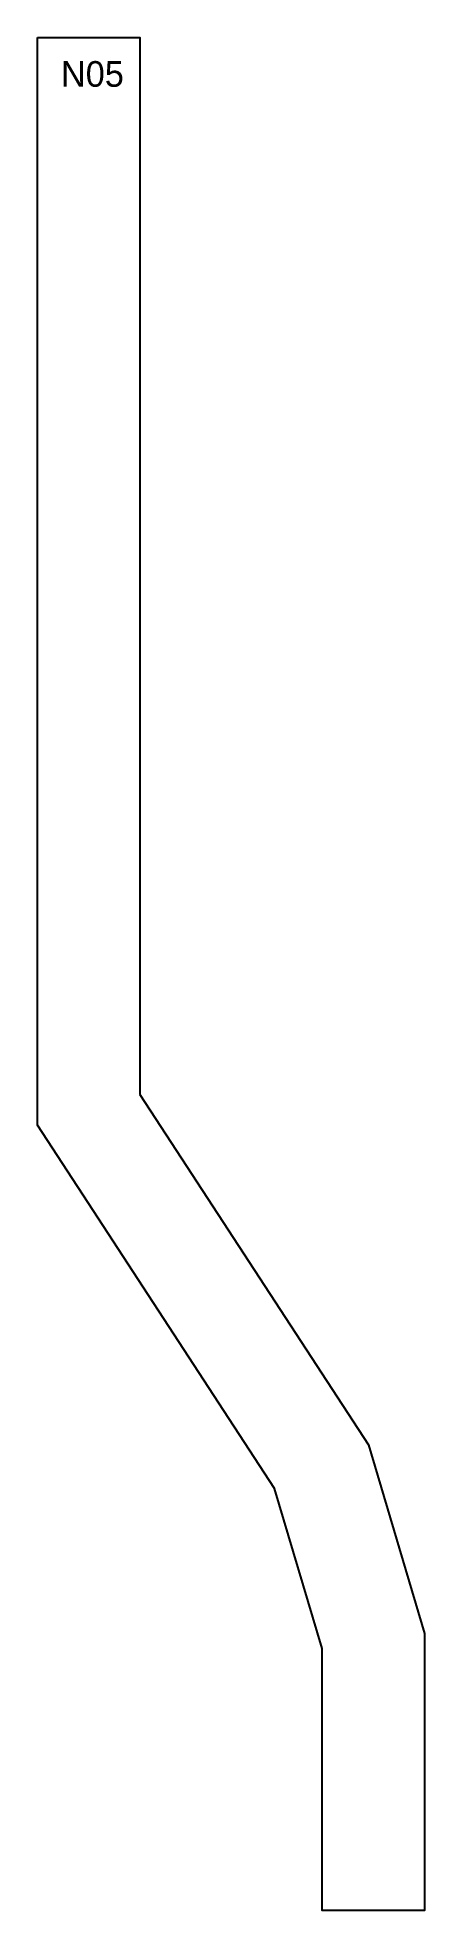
# Model space of a CAD drawing. Header units: millimetres. Extents: x 0 to 76, y 0 to 365.
import ezdxf

# ---------------------------------------------------------------- set-up
doc = ezdxf.new("R2010")
doc.units = ezdxf.units.MM
doc.styles.add('LIST GHÉP ĐIỆN', font='arial.ttf')

msp = doc.modelspace()

# ---------------------------------------------------------------- linework, layer by layer
at = {"color": 8}
msp.add_lwpolyline([(0, 365), (20, 365), (20, 159), (64.57, 90.75), (75.5, 54), (75.5, 0), (55.5, 0), (55.5, 51.09), (46.23, 82.25), (0, 153.05)], close=True, dxfattribs=at)

# ---------------------------------------------------------------- texts
at = {"color": 0, "insert": (4.59, 360.39), "char_height": 5, "attachment_point": 1, "style": 'LIST GHÉP ĐIỆN'}
msp.add_mtext_dynamic_manual_height_columns('{\\Ftxt|c0;N05}', width=14.02, gutter_width=9.5, heights=[-5], dxfattribs=at)

doc.saveas('drawing.dxf')
